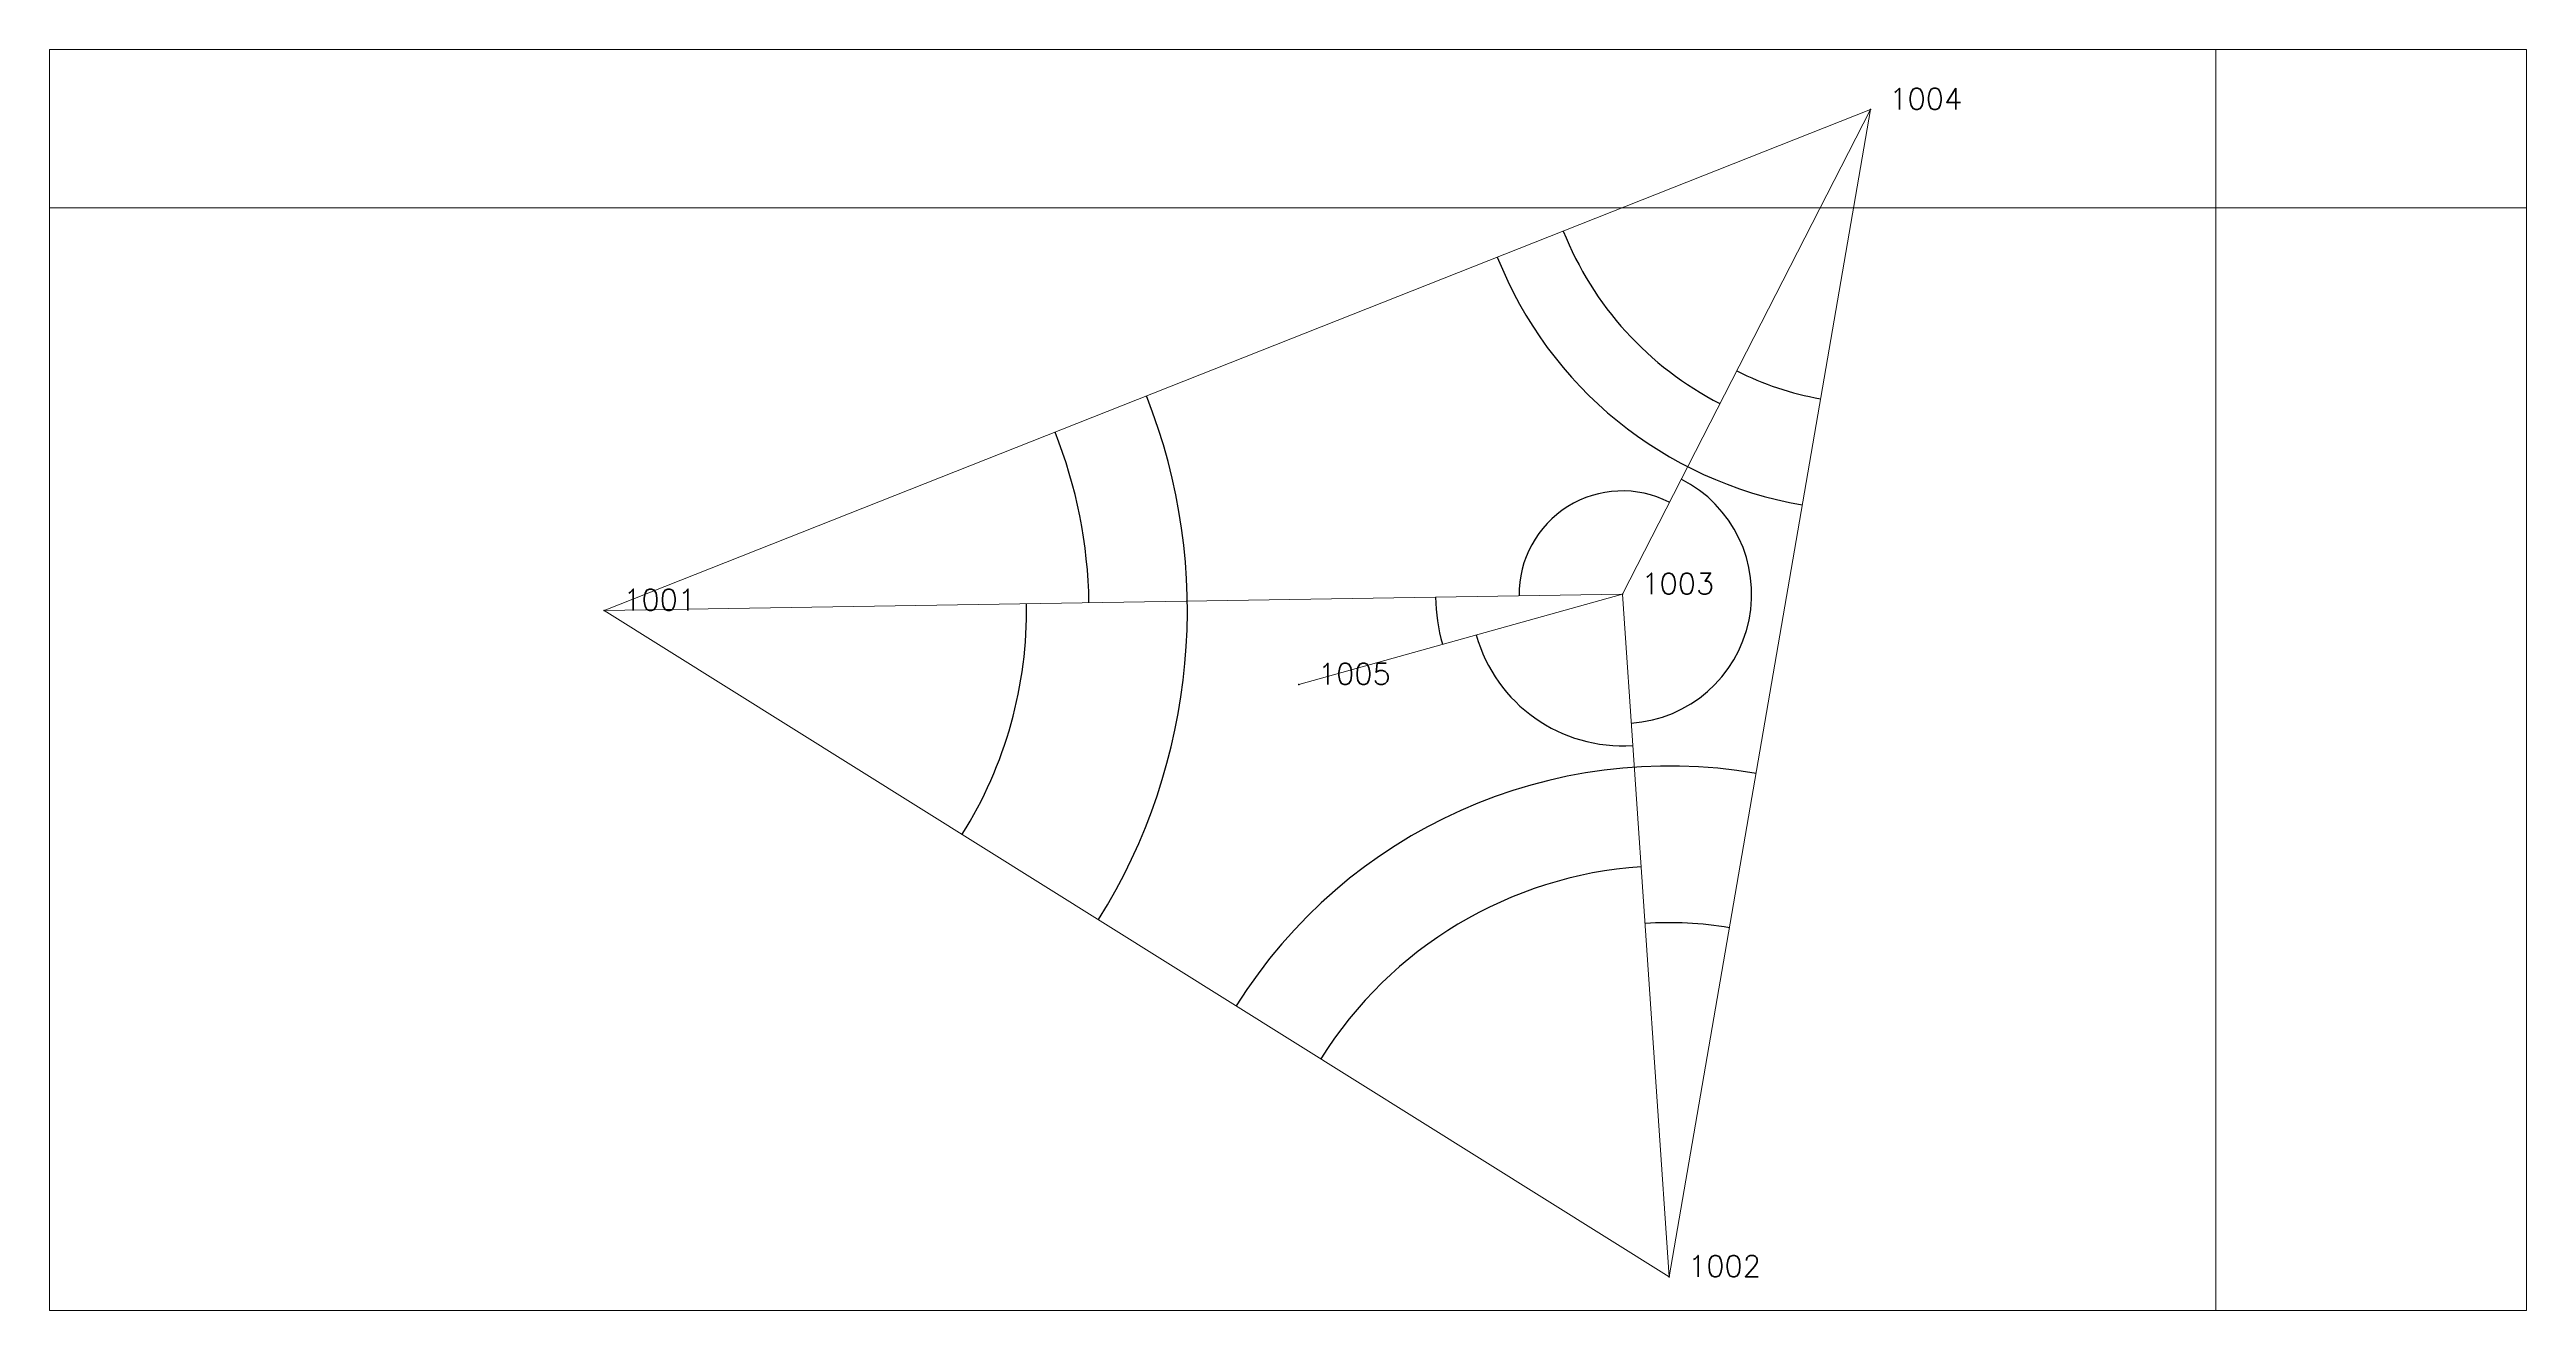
# Model space of a CAD drawing. Header units: metres. Extents: x -568339 to -556676, y -1058668 to -1052731.
import ezdxf

# ---------------------------------------------------------------- set-up
doc = ezdxf.new("R2010")
doc.units = ezdxf.units.M
doc.header["$MEASUREMENT"] = 0
doc.linetypes.add('1', pattern=[0])
for name, color, linetype in [('05_gp', 255, '1'), ('1', 1, '1'), ('2', 7, 'Continuous')]:
    doc.layers.add(name, color=color, linetype=linetype)
doc.styles.get("Standard").update_dxf_attribs({"font": 'txt.shx'})
doc.styles.add('Style-Arial', font='arial.ttf')
doc.dimstyles.get("Standard").update_dxf_attribs({"dimtxt": 0.18, "dimasz": 0.18, "dimexe": 0.18, "dimexo": 0.0625, "dimgap": 0.09, "dimtad": 0, "dimtih": 1, "dimtoh": 1, "dimdec": 4, "dimzin": 0, "dimdsep": 46, "dimtxsty": 'Standard', "dimcen": 0.09, "dimadec": 0, "dimazin": 0, "dimtfac": 1, "dimtdec": 4, "dimtofl": 0, "dimtmove": 0, "dimatfit": 3, "dimfxl": 1, "dimtolj": 1, "dimtzin": 0, "dimarcsym": 0})
picture_1 = doc.add_image_def('image1.jpeg', size_in_pixel=(2000, 1018))
picture_2 = doc.add_image_def('image2.jpeg', size_in_pixel=(287, 1018))
picture_3 = doc.add_image_def('image3.jpeg', size_in_pixel=(2000, 147))
picture_4 = doc.add_image_def('image4.jpeg', size_in_pixel=(287, 147))

# ---------------------------------------------------------------- blocks, each defined once
blk = doc.blocks.new('TerminatorOpen_0.5')
at = {"color": 0, "linetype": 'ByBlock', "lineweight": -2}
for q in [(-1, 0.25), (-1, 0), (-1, -0.25)]:
    blk.add_line((0, 0), q, dxfattribs=at)
blk = doc.blocks.new('*D7')
at = {"layer": '1', "color": 0, "linetype": 'Continuous', "lineweight": -2}
blk.add_arc((-565726, -1055371), 2745, 327.9645, 21.5814, dxfattribs=at)
at = {"layer": 'Defpoints', "color": 0}
for p in [(-559765, -1053013), (-562987, -1055194), (-565726, -1055371), (-565726, -1055371), (-560712, -1058509)]:
    blk.add_point(p, dxfattribs=at)
at = {"layer": '1', "color": 0, "lineweight": -2, "xscale": 0.07200000000000001, "yscale": 0.07200000000000001, "zscale": 0.07200000000000001}
for p, rotation in [((-563174, -1054361), 111.5821931908357), ((-563399, -1056828), 237.9637122222299)]:
    blk.add_blockref('TerminatorOpen_0.5', p, dxfattribs=dict(at, rotation=rotation))
at = {"layer": '1', "color": 0, "linetype": 'Continuous', "lineweight": 0, "insert": (-562993, -1055621), "char_height": 0.072, "attachment_point": 5, "rotation": 84.773, "style": 'Style-Arial'}
blk.add_mtext('53.62%%d', dxfattribs=at)
blk = doc.blocks.new('*D8')
at = {"layer": '1', "color": 0, "linetype": 'Continuous', "lineweight": -2}
blk.add_arc((-565726, -1055371), 2282, 0.9082, 21.5811, dxfattribs=at)
at = {"layer": 'Defpoints', "color": 0}
for p in [(-559765, -1053013), (-563466, -1055062), (-565726, -1055371), (-565726, -1055371), (-560933, -1055295)]:
    blk.add_point(p, dxfattribs=at)
at = {"layer": '1', "color": 0, "lineweight": -2, "xscale": 0.07200000000000001, "yscale": 0.07200000000000001, "zscale": 0.07200000000000001}
for p, rotation in [((-563605, -1054532), 111.5820404678744), ((-563445, -1055335), 270.9073399275169)]:
    blk.add_blockref('TerminatorOpen_0.5', p, dxfattribs=dict(at, rotation=rotation))
at = {"layer": '1', "color": 0, "linetype": 'Continuous', "lineweight": 0, "insert": (-563489, -1054926), "char_height": 0.072, "attachment_point": 5, "rotation": 281.2447, "style": 'Style-Arial'}
blk.add_mtext('20.6765%%d', dxfattribs=at)
blk = doc.blocks.new('*D9')
at = {"layer": '1', "color": 0, "linetype": 'Continuous', "lineweight": -2}
blk.add_arc((-565726, -1055371), 1988, 327.965, 0.9044, dxfattribs=at)
at = {"layer": 'Defpoints', "color": 0}
for p in [(-565726, -1055371), (-565726, -1055371), (-560933, -1055295), (-563872, -1056085), (-560712, -1058509)]:
    blk.add_point(p, dxfattribs=at)
at = {"layer": '1', "color": 0, "lineweight": -2, "xscale": 0.07200000000000001, "yscale": 0.07200000000000001, "zscale": 0.07200000000000001}
for p, rotation in [((-563739, -1055340), 90.90539810418804), ((-564042, -1056426), 237.9639986615762)]:
    blk.add_blockref('TerminatorOpen_0.5', p, dxfattribs=dict(at, rotation=rotation))
at = {"layer": '1', "color": 0, "linetype": 'Continuous', "lineweight": 0, "insert": (-563812, -1055905), "char_height": 0.072, "attachment_point": 5, "rotation": 74.4347, "style": 'Style-Arial'}
blk.add_mtext('32.9435%%d', dxfattribs=at)
blk = doc.blocks.new('*D10')
at = {"layer": '1', "color": 0, "linetype": 'Continuous', "lineweight": -2}
blk.add_arc((-560712, -1058509), 2405, 80.2198, 147.9612, dxfattribs=at)
at = {"layer": 'Defpoints', "color": 0}
for p in [(-559765, -1053013), (-565726, -1055371), (-562105, -1056548), (-560712, -1058509), (-560712, -1058509)]:
    blk.add_point(p, dxfattribs=at)
at = {"layer": '1', "color": 0, "lineweight": -2, "xscale": 0.07200000000000001, "yscale": 0.07200000000000001, "zscale": 0.07200000000000001}
for p, rotation in [((-560304, -1056139), 350.2189606723581), ((-562751, -1057233), 237.9621032332765)]:
    blk.add_blockref('TerminatorOpen_0.5', p, dxfattribs=dict(at, rotation=rotation))
at = {"layer": '1', "color": 0, "linetype": 'Continuous', "lineweight": 0, "insert": (-561694, -1056313), "char_height": 0.072, "attachment_point": 5, "rotation": 24.0905, "style": 'Style-Arial'}
blk.add_mtext('67.7449%%d', dxfattribs=at)
blk = doc.blocks.new('*D11')
at = {"layer": '1', "color": 0, "linetype": 'Continuous', "lineweight": -2}
blk.add_arc((-560712, -1058509), 1935, 93.9232, 147.9608, dxfattribs=at)
at = {"layer": 'Defpoints', "color": 0}
for p in [(-565726, -1055371), (-560933, -1055295), (-561435, -1056714), (-560712, -1058509), (-560712, -1058509)]:
    blk.add_point(p, dxfattribs=at)
at = {"layer": '1', "color": 0, "lineweight": -2, "xscale": 0.07200000000000001, "yscale": 0.07200000000000001, "zscale": 0.07200000000000001}
for p, rotation in [((-560845, -1056578), 3.922086611007052), ((-562353, -1057482), 237.9618949855822)]:
    blk.add_blockref('TerminatorOpen_0.5', p, dxfattribs=dict(at, rotation=rotation))
at = {"layer": '1', "color": 0, "linetype": 'Continuous', "lineweight": 0, "insert": (-561707, -1056849), "char_height": 0.072, "attachment_point": 5, "rotation": 30.942, "style": 'Style-Arial'}
blk.add_mtext('54.0419%%d', dxfattribs=at)
blk = doc.blocks.new('*D12')
at = {"layer": '1', "color": 0, "linetype": 'Continuous', "lineweight": -2}
blk.add_arc((-560712, -1058509), 1667, 80.2206, 93.9185, dxfattribs=at)
at = {"layer": 'Defpoints', "color": 0}
for p in [(-559765, -1053013), (-560933, -1055295), (-560561, -1056849), (-560712, -1058509), (-560712, -1058509)]:
    blk.add_point(p, dxfattribs=at)
at = {"layer": '1', "color": 0, "lineweight": -2, "xscale": 0.07200000000000001, "yscale": 0.07200000000000001, "zscale": 0.07200000000000001}
for p, rotation in [((-560826, -1056846), 183.9197830502709), ((-560429, -1056867), 350.2193406685143)]:
    blk.add_blockref('TerminatorOpen_0.5', p, dxfattribs=dict(at, rotation=rotation))
at = {"layer": '1', "color": 0, "linetype": 'Continuous', "lineweight": 0, "insert": (-560627, -1056845), "char_height": 0.072, "attachment_point": 5, "rotation": 357.0696, "style": 'Style-Arial'}
blk.add_mtext('13.7029%%d', dxfattribs=at)
blk = doc.blocks.new('*D13')
at = {"layer": '1', "color": 0, "linetype": 'Continuous', "lineweight": -2}
blk.add_arc((-559765, -1053013), 1889, 201.5851, 260.2159, dxfattribs=at)
at = {"layer": 'Defpoints', "color": 0}
for p in [(-559765, -1053013), (-559765, -1053013), (-561188, -1054256), (-565726, -1055371), (-560712, -1058509)]:
    blk.add_point(p, dxfattribs=at)
at = {"layer": '1', "color": 0, "lineweight": -2, "xscale": 0.07200000000000001, "yscale": 0.07200000000000001, "zscale": 0.07200000000000001}
for p, rotation in [((-561522, -1053708), 111.5840361789634), ((-560086, -1054875), 350.2170113562983)]:
    blk.add_blockref('TerminatorOpen_0.5', p, dxfattribs=dict(at, rotation=rotation))
at = {"layer": '1', "color": 0, "linetype": 'Continuous', "lineweight": 0, "insert": (-560956, -1054480), "char_height": 0.072, "attachment_point": 5, "rotation": 320.9291, "style": 'Style-Arial'}
blk.add_mtext('58.6352%%d', dxfattribs=at)
blk = doc.blocks.new('*D14')
at = {"layer": '1', "color": 0, "linetype": 'Continuous', "lineweight": -2}
blk.add_arc((-559765, -1053013), 1555, 201.5856, 242.9015, dxfattribs=at)
at = {"layer": 'Defpoints', "color": 0}
for p in [(-559765, -1053013), (-559765, -1053013), (-560782, -1054189), (-565726, -1055371), (-560933, -1055295)]:
    blk.add_point(p, dxfattribs=at)
at = {"layer": '1', "color": 0, "lineweight": -2, "xscale": 0.07200000000000001, "yscale": 0.07200000000000001, "zscale": 0.07200000000000001}
for p, rotation in [((-561211, -1053585), 111.5842709116707), ((-560473, -1054397), 332.9028398134414)]:
    blk.add_blockref('TerminatorOpen_0.5', p, dxfattribs=dict(at, rotation=rotation))
at = {"layer": '1', "color": 0, "linetype": 'Continuous', "lineweight": 0, "insert": (-560916, -1054058), "char_height": 0.072, "attachment_point": 5, "rotation": 312.2378, "style": 'Style-Arial'}
blk.add_mtext('41.3212%%d', dxfattribs=at)
blk = doc.blocks.new('*D15')
at = {"layer": '1', "color": 0, "linetype": 'Continuous', "lineweight": -2}
blk.add_arc((-559765, -1053013), 1382, 242.9072, 260.2151, dxfattribs=at)
at = {"layer": 'Defpoints', "color": 0}
for p in [(-559765, -1053013), (-559765, -1053013), (-560267, -1054300), (-560933, -1055295), (-560712, -1058509)]:
    blk.add_point(p, dxfattribs=at)
at = {"layer": '1', "color": 0, "lineweight": -2, "xscale": 0.07200000000000001, "yscale": 0.07200000000000001, "zscale": 0.07200000000000001}
for p, rotation in [((-560394, -1054243), 152.9056586791619), ((-560000, -1054375), 350.2166105385191)]:
    blk.add_blockref('TerminatorOpen_0.5', p, dxfattribs=dict(at, rotation=rotation))
at = {"layer": '1', "color": 0, "linetype": 'Continuous', "lineweight": 0, "insert": (-560202, -1054324), "char_height": 0.072, "attachment_point": 5, "rotation": 341.5611, "style": 'Style-Arial'}
blk.add_mtext('17.3139%%d', dxfattribs=at)
blk = doc.blocks.new('*D16')
at = {"layer": '1', "color": 0, "linetype": 'Continuous', "lineweight": -2}
blk.add_arc((-560933, -1055295), 879, 180.9111, 195.5899, dxfattribs=at)
at = {"layer": 'Defpoints', "color": 0}
for p in [(-565726, -1055371), (-561807, -1055384), (-560933, -1055295), (-560933, -1055295), (-562455, -1055721)]:
    blk.add_point(p, dxfattribs=at)
at = {"layer": '1', "color": 0, "lineweight": -2, "xscale": 0.07200000000000001, "yscale": 0.07200000000000001, "zscale": 0.07200000000000001}
for p, rotation in [((-561811, -1055309), 90.90878268205532), ((-561779, -1055532), 285.5922889545596)]:
    blk.add_blockref('TerminatorOpen_0.5', p, dxfattribs=dict(at, rotation=rotation))
at = {"layer": '1', "color": 0, "linetype": 'Continuous', "lineweight": 0, "insert": (-561797, -1055456), "char_height": 0.072, "attachment_point": 5, "rotation": 280.4963, "style": 'Style-Arial'}
blk.add_mtext('14.6882%%d', dxfattribs=at)
blk = doc.blocks.new('*D17')
at = {"layer": '1', "color": 0, "linetype": 'Continuous', "lineweight": -2}
blk.add_arc((-560933, -1055295), 714, 195.6004, 273.9152, dxfattribs=at)
at = {"layer": 'Defpoints', "color": 0}
for p in [(-560933, -1055295), (-560933, -1055295), (-562455, -1055721), (-561202, -1055957), (-560712, -1058509)]:
    blk.add_point(p, dxfattribs=at)
at = {"layer": '1', "color": 0, "lineweight": -2, "xscale": 0.07200000000000001, "yscale": 0.07200000000000001, "zscale": 0.07200000000000001}
for p, rotation in [((-561620, -1055487), 105.5975245504293), ((-560884, -1056008), 3.91813191701072)]:
    blk.add_blockref('TerminatorOpen_0.5', p, dxfattribs=dict(at, rotation=rotation))
at = {"layer": '1', "color": 0, "linetype": 'Continuous', "lineweight": 0, "insert": (-561390, -1055843), "char_height": 0.072, "attachment_point": 5, "rotation": 320.1224, "style": 'Style-Arial'}
blk.add_mtext('78.3264%%d', dxfattribs=at)
blk = doc.blocks.new('*D18')
at = {"layer": '1', "color": 0, "linetype": 'Continuous', "lineweight": -2}
blk.add_arc((-560933, -1055295), 609, 273.9278, 62.8974, dxfattribs=at)
at = {"layer": 'Defpoints', "color": 0}
for p in [(-559765, -1053013), (-560340, -1055156), (-560933, -1055295), (-560933, -1055295), (-560712, -1058509)]:
    blk.add_point(p, dxfattribs=at)
at = {"layer": '1', "color": 0, "lineweight": -2, "xscale": 0.07200000000000001, "yscale": 0.07200000000000001, "zscale": 0.07200000000000001}
for p, rotation in [((-560655, -1054753), 152.9007795508602), ((-560891, -1055903), 183.9244073577756)]:
    blk.add_blockref('TerminatorOpen_0.5', p, dxfattribs=dict(at, rotation=rotation))
at = {"layer": '1', "color": 0, "linetype": 'Continuous', "lineweight": 0, "insert": (-560336, -1055418), "char_height": 0.072, "attachment_point": 5, "rotation": 78.4126, "style": 'Style-Arial'}
blk.add_mtext('148.9831%%d', dxfattribs=at)
blk = doc.blocks.new('*D19')
at = {"layer": '1', "color": 0, "linetype": 'Continuous', "lineweight": -2}
blk.add_arc((-560933, -1055295), 486, 62.9127, 180.898, dxfattribs=at)
at = {"layer": 'Defpoints', "color": 0}
for p in [(-559765, -1053013), (-561313, -1054993), (-565726, -1055371), (-560933, -1055295), (-560933, -1055295)]:
    blk.add_point(p, dxfattribs=at)
at = {"layer": '1', "color": 0, "lineweight": -2, "xscale": 0.07200000000000001, "yscale": 0.07200000000000001, "zscale": 0.07200000000000001}
for p, rotation in [((-560711, -1054863), 332.9084081222836), ((-561419, -1055303), 270.9021939555272)]:
    blk.add_blockref('TerminatorOpen_0.5', p, dxfattribs=dict(at, rotation=rotation))
at = {"layer": '1', "color": 0, "linetype": 'Continuous', "lineweight": 0, "insert": (-561190, -1054883), "char_height": 0.072, "attachment_point": 5, "rotation": 31.9053, "style": 'Style-Arial'}
blk.add_mtext('118.0023%%d', dxfattribs=at)

msp = doc.modelspace()

# ---------------------------------------------------------------- linework, layer by layer
at = {"layer": '1', "linetype": 'Continuous', "lineweight": 0}
for p, q in [((-559764.78, -1053013.024, 913.903), (-565726.393, -1055371.341, 835.354)), ((-559764.78, -1053013.024, 913.903), (-560932.57, -1055295.495, 732.23)), ((-560712.311, -1058508.996, 702.24), (-559764.78, -1053013.024, 913.903)), ((-565726.393, -1055371.341, 835.354), (-560932.57, -1055295.495, 732.23)), ((-565726.393, -1055371.341, 835.354), (-560712.311, -1058508.996, 702.24)), ((-560932.57, -1055295.495, 732.23), (-562455.414, -1055720.527, 558.368)), ((-560932.57, -1055295.495, 732.23), (-560712.311, -1058508.996, 702.24))]:
    msp.add_line(p, q, dxfattribs=at)
at = {"layer": '1', "color": 0}
for p in [(-559764.78, -1053013.024, 913.903), (-565726.393, -1055371.341, 835.354), (-560932.57, -1055295.495, 732.23), (-562455.414, -1055720.527, 558.368), (-560712.311, -1058508.996, 702.24)]:
    msp.add_point(p, dxfattribs=at)

# ---------------------------------------------------------------- texts
at = {"layer": '2', "color": 0}
for s, p in [(' 1004', (-559764.78, -1053013.024, 913.903)), (' 1001', (-565726.393, -1055371.341, 835.354)), (' 1003', (-560932.57, -1055295.495, 732.23)), (' 1005', (-562455.414, -1055720.527, 558.368)), (' 1002', (-560712.311, -1058508.996, 702.24))]:
    msp.add_text(s, height=100, dxfattribs=at).set_placement(p)

# ---------------------------------------------------------------- dimensions: what is measured, and where the dimension line sits
at = {"layer": '1', "linetype": 'Continuous', "lineweight": 0}
for base, line1, line2, picture, middle in [((-562986.81789, -1055193.71888), ((-565726.393, -1055371.341, 835.354), (-560712.311, -1058508.996, 702.24)), ((-559764.78, -1053013.024, 913.903), (-565726.393, -1055371.341, 835.354)), '*D7', (-562992.55516, -1055621.44103)), ((-563465.93943, -1055061.75343), ((-559764.78, -1053013.024, 913.903), (-565726.393, -1055371.341, 835.354)), ((-565726.393, -1055371.341, 835.354), (-560932.57, -1055295.495, 732.23)), '*D8', (-563488.56404, -1054926.42473)), ((-562104.82992, -1056548.17954), ((-565726.393, -1055371.341, 835.354), (-560712.311, -1058508.996, 702.24)), ((-560712.311, -1058508.996, 702.24), (-559764.78, -1053013.024, 913.903)), '*D10', (-561694.0031, -1056313.42251)), ((-560560.85172, -1056849.3145), ((-560932.57, -1055295.495, 732.23), (-560712.311, -1058508.996, 702.24)), ((-560712.311, -1058508.996, 702.24), (-559764.78, -1053013.024, 913.903)), '*D12', (-560627.10595, -1056844.52408)), ((-560267.3557, -1054300.4357), ((-559764.78, -1053013.024, 913.903), (-560932.57, -1055295.495, 732.23)), ((-560712.311, -1058508.996, 702.24), (-559764.78, -1053013.024, 913.903)), '*D15', (-560201.88321, -1054324.03491, 913.903)), ((-560339.71455, -1055155.97123), ((-560932.57, -1055295.495, 732.23), (-560712.311, -1058508.996, 702.24)), ((-559764.78, -1053013.024, 913.903), (-560932.57, -1055295.495, 732.23)), '*D18', (-560336.00247, -1055417.81609)), ((-563871.52503, -1056085.43451), ((-565726.393, -1055371.341, 835.354), (-560932.57, -1055295.495, 732.23)), ((-565726.393, -1055371.341, 835.354), (-560712.311, -1058508.996, 702.24)), '*D9', (-563811.77985, -1055904.66093)), ((-561435.18091, -1056713.96994), ((-565726.393, -1055371.341, 835.354), (-560712.311, -1058508.996, 702.24)), ((-560932.57, -1055295.495, 732.23), (-560712.311, -1058508.996, 702.24)), '*D11', (-561707.32526, -1056849.21003))]:
    dim = msp.add_angular_dim_2l(base=base, line1=line1, line2=line2, dimstyle='Standard', override={"dimtxt": 0.072, "dimasz": 0.072, "dimexe": 0.036, "dimexo": 0.036, "dimgap": 0.036, "dimtad": 1, "dimtih": 0, "dimtoh": 0, "dimzin": 11, "dimtxsty": 'Style-Arial', "dimblk": 'TerminatorOpen_0.5', "dimadec": 4, "dimazin": 3, "dimatfit": 1, "dimldrblk": 'TerminatorOpen_0.5', "dimfrac": 2, "dimtolj": 0, "dimtzin": 11}, dxfattribs=at)
    dim.commit()
    dim.dimension.update_dxf_attribs({"geometry": picture, "text_midpoint": middle})
for base, line1, line2, picture, middle in [((-561188.004, -1054255.80664), ((-559764.78, -1053013.024, 913.903), (-565726.393, -1055371.341, 835.354)), ((-560712.311, -1058508.996, 702.24), (-559764.78, -1053013.024, 913.903)), '*D13', (-560955.6746, -1054479.94094, 913.903)), ((-560782.33249, -1054188.97998), ((-559764.78, -1053013.024, 913.903), (-565726.393, -1055371.341, 835.354)), ((-559764.78, -1053013.024, 913.903), (-560932.57, -1055295.495, 732.23)), '*D14', (-560916.10392, -1054058.36546, 913.903)), ((-561313.49793, -1054993.27578), ((-559764.78, -1053013.024, 913.903), (-560932.57, -1055295.495, 732.23)), ((-565726.393, -1055371.341, 835.354), (-560932.57, -1055295.495, 732.23)), '*D19', (-561189.56322, -1054882.70325, 913.903)), ((-561806.98309, -1055384.35323), ((-565726.393, -1055371.341, 835.354), (-560932.57, -1055295.495, 732.23)), ((-560932.57, -1055295.495, 732.23), (-562455.414, -1055720.527, 558.368)), '*D16', (-561796.77934, -1055455.60828, 835.354)), ((-561202.21426, -1055956.64131), ((-560932.57, -1055295.495, 732.23), (-562455.414, -1055720.527, 558.368)), ((-560932.57, -1055295.495, 732.23), (-560712.311, -1058508.996, 702.24)), '*D17', (-561390.36256, -1055843.4443, 732.23))]:
    dim = msp.add_angular_dim_2l(base=base, line1=line1, line2=line2, dimstyle='Standard', override={"dimtxt": 0.072, "dimasz": 0.072, "dimexe": 0.036, "dimexo": 0.036, "dimgap": 0.036, "dimtad": 1, "dimtih": 0, "dimtoh": 0, "dimzin": 11, "dimtxsty": 'Style-Arial', "dimblk": 'TerminatorOpen_0.5', "dimadec": 4, "dimazin": 3, "dimatfit": 1, "dimldrblk": 'TerminatorOpen_0.5', "dimfrac": 2, "dimtolj": 0, "dimtzin": 11}, dxfattribs=at)
    dim.commit()
    dim.dimension.update_dxf_attribs({"geometry": picture, "text_midpoint": middle, "dimtype": 162})

# ---------------------------------------------------------------- pictures from other files: only their frames are drawn
at = {"layer": '05_gp', "linetype": 'Continuous', "lineweight": 0}
image = msp.add_image(picture_3, insert=(-568338.72554, -1053476.15144), size_in_units=(10199.94, 745.63764), dxfattribs=at)
image.dxf.flags = 15
image = msp.add_image(picture_4, insert=(-558138.78554, -1053476.15144), size_in_units=(1463.13162, 745.63764), dxfattribs=at)
image.dxf.flags = 15
image = msp.add_image(picture_1, insert=(-568338.72554, -1058667.9209), size_in_units=(10199.94, 5191.76946), dxfattribs=at)
image.dxf.flags = 15
image = msp.add_image(picture_2, insert=(-558138.78554, -1058667.9209), size_in_units=(1463.13162, 5191.76946), dxfattribs=at)
image.dxf.flags = 15

doc.saveas('drawing.dxf')
